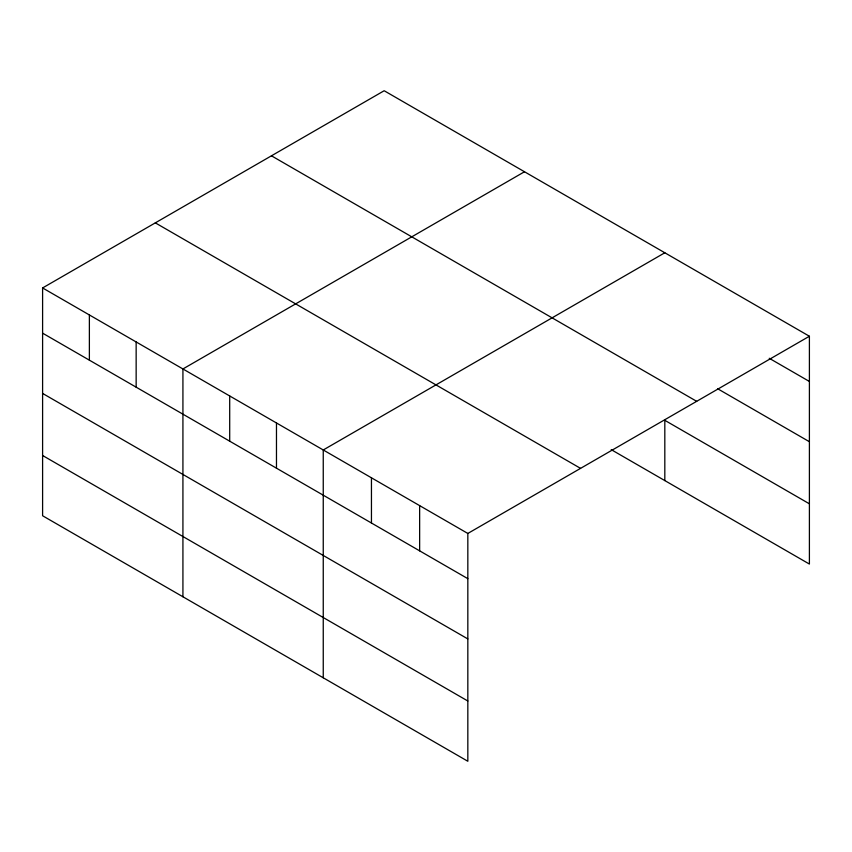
<?xml version="1.0" encoding="UTF-8"?>
<svg xmlns="http://www.w3.org/2000/svg" width="852" height="852" viewBox="0 0 852 852"><rect width="100%" height="100%" fill="white"/><g stroke="black" fill="none" stroke-linecap="round" stroke-linejoin="round"><path stroke-width="1.28" d="M42.6 287.944L467.833 533.448L467.833 761.262L42.6 515.758L42.6 287.944L384.167 90.738L809.4 336.242L809.4 564.056L611.203 449.632M524.491 171.753L182.924 368.959L182.924 596.773M664.816 252.767L323.249 449.973L323.249 677.787M467.833 533.448L809.4 336.242M769.239 358.277L809.4 381.462M717.608 388.725L809.4 441.719M271.447 155.81L696.68 401.324M809.4 503.809L664.816 420.334L664.816 480.592M155.32 222.862L580.553 468.366M42.6 333.164L467.833 578.668M42.6 393.422L467.833 638.925M42.6 455.5L467.833 701.004M419.642 505.619L419.642 550.839M371.451 477.802L371.451 523.021M276.474 422.965L276.474 468.185M229.699 395.967L229.699 441.187M136.15 341.95L136.15 387.17M89.375 314.942L89.375 360.162"/></g></svg>
